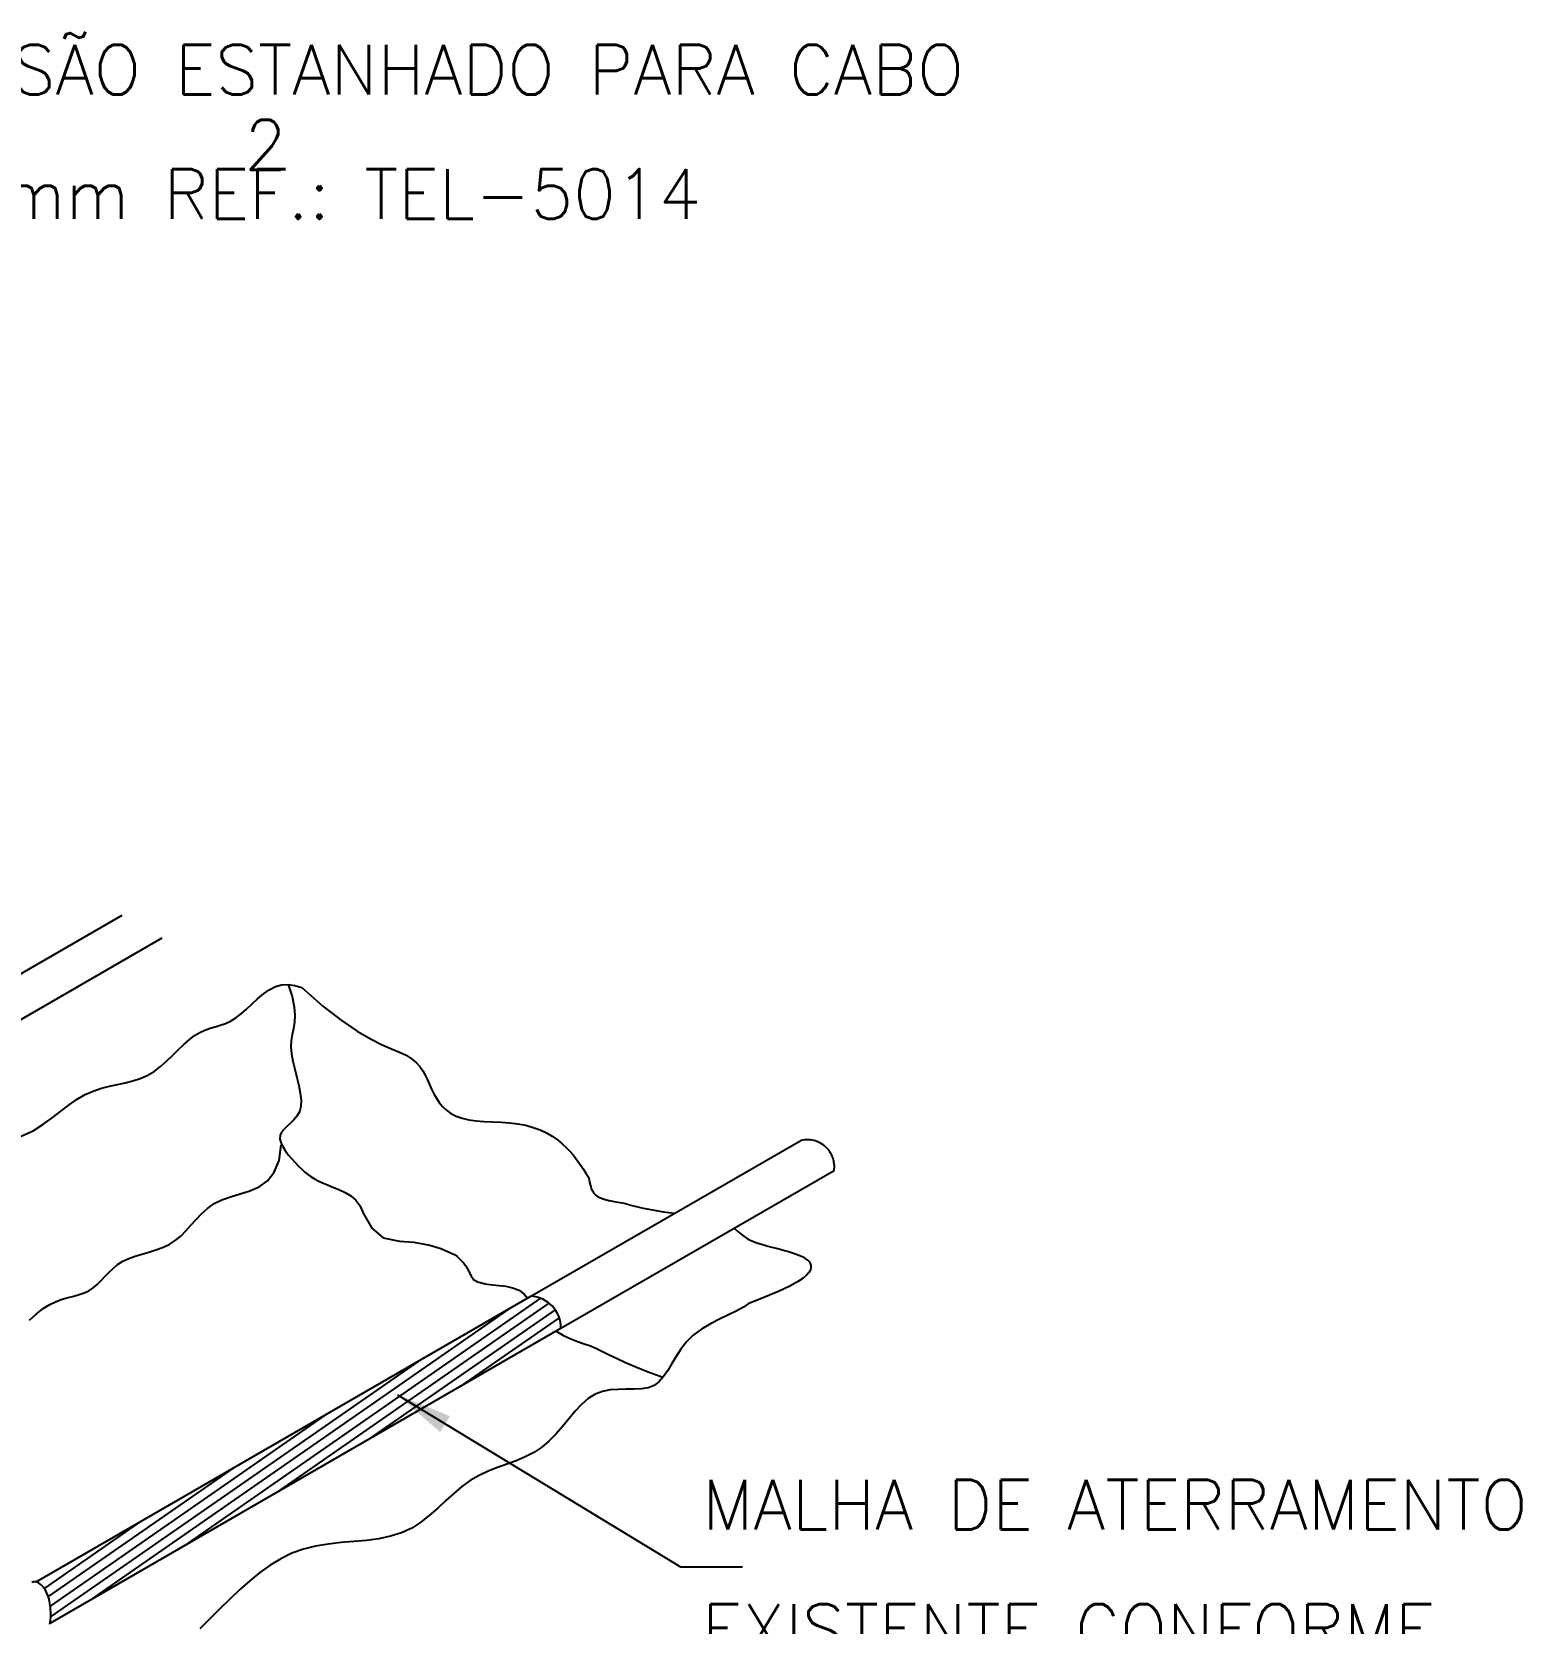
# Model space of a CAD drawing. Header units: millimetres. Extents: x -5321.6 to -5305.5, y -4645.7 to -4625.9.
# Drawn here: x -5311.51 to -5305.53, y -4640.98 to -4634.58 of the extents above; entities that cross this region are included whole.
import ezdxf

# ---------------------------------------------------------------- set-up
doc = ezdxf.new("R2010")
doc.units = ezdxf.units.MM
doc.header["$LTSCALE"] = 10
doc.linetypes.add('DASHEDX2', pattern=[1.5, 1, -0.5])
doc.layers.add('Termotécnica', color=7, linetype='Continuous')
doc.styles.add('r80', font='romans.shx')

msp = doc.modelspace()

# ---------------------------------------------------------------- linework, layer by layer
at = {"layer": 'Termotécnica', "color": 1}
for p, q in [((-5312.1895, -4638.7302), (-5311.1502, -4638.1301)), ((-5312.0213, -4638.8172), (-5310.9893, -4638.2213)), ((-5309.4695, -4639.6707), (-5310.9018, -4640.6662)), ((-5309.4351, -4639.6905), (-5310.5299, -4640.4515)), ((-5309.5891, -4639.71), (-5311.2736, -4640.8809)), ((-5309.4103, -4639.7171), (-5310.158, -4640.2368)), ((-5309.3941, -4639.7496), (-5309.7862, -4640.0221)), ((-5309.961, -4639.9247), (-5311.4376, -4640.9511)), ((-5310.3328, -4640.1394), (-5311.4395, -4640.9086)), ((-5310.7047, -4640.3541), (-5311.4478, -4640.8706)), ((-5311.0766, -4640.5688), (-5311.4638, -4640.8379))]:
    msp.add_line(p, q, dxfattribs=at)
at = {"layer": 'Termotécnica', "color": 2}
for p, q in [((-5310.5593, -4638.4309), (-5310.5349, -4638.418)), ((-5310.5349, -4638.418), (-5310.5097, -4638.4104)), ((-5310.5097, -4638.4104), (-5310.4837, -4638.4091)), ((-5310.4837, -4638.4091), (-5310.4677, -4638.4582)), ((-5310.4837, -4638.4091), (-5310.4567, -4638.4133)), ((-5310.4567, -4638.4133), (-5310.4288, -4638.4219)), ((-5310.6508, -4638.5084), (-5310.6287, -4638.4878)), ((-5310.6287, -4638.4878), (-5310.6061, -4638.4671)), ((-5310.6061, -4638.4671), (-5310.583, -4638.4477)), ((-5310.583, -4638.4477), (-5310.5593, -4638.4309)), ((-5310.4677, -4638.4582), (-5310.4593, -4638.4988)), ((-5310.7147, -4638.5564), (-5310.6937, -4638.5439)), ((-5310.6937, -4638.5439), (-5310.6724, -4638.5275)), ((-5310.6724, -4638.5275), (-5310.6508, -4638.5084)), ((-5310.4593, -4638.4988), (-5310.4568, -4638.5327)), ((-5310.4568, -4638.5327), (-5310.4584, -4638.5615)), ((-5310.8812, -4638.6314), (-5310.8599, -4638.615)), ((-5310.8599, -4638.615), (-5310.8389, -4638.6025)), ((-5310.8389, -4638.6025), (-5310.8181, -4638.5931)), ((-5310.8181, -4638.5931), (-5310.7974, -4638.5857)), ((-5310.7974, -4638.5857), (-5310.7768, -4638.5795)), ((-5310.7768, -4638.5795), (-5310.7562, -4638.5732)), ((-5310.7562, -4638.5732), (-5310.7355, -4638.5658)), ((-5310.7355, -4638.5658), (-5310.7147, -4638.5564)), ((-5310.4673, -4638.6106), (-5310.4713, -4638.6342)), ((-5310.4625, -4638.5869), (-5310.4673, -4638.6106)), ((-5310.4584, -4638.5615), (-5310.4625, -4638.5869)), ((-5310.9482, -4638.6951), (-5310.9252, -4638.6725)), ((-5310.9252, -4638.6725), (-5310.9029, -4638.6509)), ((-5310.9029, -4638.6509), (-5310.8812, -4638.6314)), ((-5310.4713, -4638.6342), (-5310.4726, -4638.6595)), ((-5310.4726, -4638.6595), (-5310.4701, -4638.6877)), ((-5311.0227, -4638.7588), (-5310.9968, -4638.7393)), ((-5310.9968, -4638.7393), (-5310.972, -4638.7177)), ((-5310.972, -4638.7177), (-5310.9482, -4638.6951)), ((-5310.4701, -4638.6877), (-5310.4644, -4638.7183)), ((-5310.4644, -4638.7183), (-5310.4569, -4638.7504)), ((-5311.1701, -4638.8115), (-5311.1386, -4638.8048)), ((-5311.1386, -4638.8048), (-5311.108, -4638.7972)), ((-5311.108, -4638.7972), (-5311.0783, -4638.7877)), ((-5311.0783, -4638.7877), (-5311.0499, -4638.7752)), ((-5311.0499, -4638.7752), (-5311.0227, -4638.7588)), ((-5310.4569, -4638.7504), (-5310.4487, -4638.783)), ((-5310.4487, -4638.783), (-5310.4409, -4638.8151)), ((-5311.3639, -4638.8936), (-5311.3314, -4638.8711)), ((-5311.3314, -4638.8711), (-5311.2992, -4638.8523)), ((-5311.2992, -4638.8523), (-5311.2668, -4638.8378)), ((-5311.2668, -4638.8378), (-5311.2343, -4638.8269)), ((-5311.2343, -4638.8269), (-5311.202, -4638.8185)), ((-5311.202, -4638.8185), (-5311.1701, -4638.8115)), ((-5310.4409, -4638.8151), (-5310.4348, -4638.8459)), ((-5310.4348, -4638.8459), (-5310.4316, -4638.8744)), ((-5311.4324, -4638.9451), (-5311.3974, -4638.9187)), ((-5311.3974, -4638.9187), (-5311.3639, -4638.8936)), ((-5310.4383, -4638.9211), (-5310.448, -4638.9391)), ((-5310.4325, -4638.8997), (-5310.4383, -4638.9211)), ((-5310.4316, -4638.8744), (-5310.4325, -4638.8997)), ((-5311.6599, -4639.0643), (-5311.5091, -4638.998)), ((-5311.5091, -4638.998), (-5311.4694, -4638.9719)), ((-5311.4694, -4638.9719), (-5311.4324, -4638.9451)), ((-5310.5001, -4638.991), (-5310.5099, -4639.0027)), ((-5310.4878, -4638.9796), (-5310.5001, -4638.991)), ((-5310.4741, -4638.9675), (-5310.4878, -4638.9796)), ((-5310.4604, -4638.9543), (-5310.4741, -4638.9675)), ((-5310.448, -4638.9391), (-5310.4604, -4638.9543)), ((-5310.5202, -4639.1175), (-5310.5116, -4639.0542)), ((-5310.5156, -4639.0154), (-5310.5165, -4639.0295)), ((-5310.5165, -4639.0295), (-5310.5128, -4639.0448)), ((-5310.5099, -4639.0027), (-5310.5156, -4639.0154)), ((-5310.5128, -4639.0448), (-5310.5054, -4639.061)), ((-5310.5054, -4639.061), (-5310.4952, -4639.0776)), ((-5310.5393, -4639.1647), (-5310.5202, -4639.1175)), ((-5310.4952, -4639.0776), (-5310.4829, -4639.0943)), ((-5310.4829, -4639.0943), (-5310.4693, -4639.1104)), ((-5310.4693, -4639.1104), (-5310.4552, -4639.1258)), ((-5310.4552, -4639.1258), (-5310.4414, -4639.1399)), ((-5310.5667, -4639.1988), (-5310.5393, -4639.1647)), ((-5310.4414, -4639.1399), (-5310.4285, -4639.1525)), ((-5310.4285, -4639.1525), (-5310.4162, -4639.1636)), ((-5310.4162, -4639.1636), (-5310.404, -4639.1736)), ((-5310.404, -4639.1736), (-5310.3913, -4639.1827)), ((-5310.3913, -4639.1827), (-5310.3777, -4639.1912)), ((-5310.3777, -4639.1912), (-5310.3625, -4639.1993)), ((-5310.7146, -4639.2626), (-5310.6762, -4639.2518)), ((-5310.6762, -4639.2518), (-5310.6373, -4639.2395)), ((-5310.6373, -4639.2395), (-5310.6001, -4639.2228)), ((-5310.6001, -4639.2228), (-5310.5667, -4639.1988)), ((-5310.3625, -4639.1993), (-5310.3454, -4639.2074)), ((-5310.3454, -4639.2074), (-5310.3257, -4639.2155)), ((-5310.3257, -4639.2155), (-5310.3032, -4639.2242)), ((-5310.3032, -4639.2242), (-5310.2792, -4639.2339)), ((-5310.2792, -4639.2339), (-5310.2549, -4639.2455)), ((-5310.2549, -4639.2455), (-5310.2318, -4639.2595)), ((-5310.8319, -4639.3315), (-5310.8081, -4639.3099)), ((-5310.8081, -4639.3099), (-5310.7811, -4639.2907)), ((-5310.7811, -4639.2907), (-5310.7501, -4639.2748)), ((-5310.7501, -4639.2748), (-5310.7146, -4639.2626)), ((-5310.2318, -4639.2595), (-5310.2114, -4639.2766)), ((-5310.2114, -4639.2766), (-5310.195, -4639.2975)), ((-5310.195, -4639.2975), (-5310.1842, -4639.3229)), ((-5310.8941, -4639.4002), (-5310.874, -4639.3776)), ((-5310.874, -4639.3776), (-5310.8536, -4639.3543)), ((-5310.8536, -4639.3543), (-5310.8319, -4639.3315)), ((-5310.1842, -4639.3229), (-5310.1838, -4639.3267)), ((-5310.9616, -4639.4544), (-5310.9371, -4639.4394)), ((-5310.9371, -4639.4394), (-5310.9148, -4639.4211)), ((-5310.9148, -4639.4211), (-5310.8941, -4639.4002)), ((-5311.1478, -4639.5225), (-5311.1243, -4639.5113)), ((-5311.1243, -4639.5113), (-5311.0986, -4639.502)), ((-5311.0986, -4639.502), (-5311.0715, -4639.4936)), ((-5311.0715, -4639.4936), (-5311.0435, -4639.4854)), ((-5311.0435, -4639.4854), (-5311.0155, -4639.4766)), ((-5311.0155, -4639.4766), (-5310.9879, -4639.4666)), ((-5310.9879, -4639.4666), (-5310.9616, -4639.4544)), ((-5311.2205, -4639.584), (-5311.2046, -4639.5673)), ((-5311.2046, -4639.5673), (-5311.1875, -4639.551)), ((-5311.1875, -4639.551), (-5311.1688, -4639.5358)), ((-5311.1688, -4639.5358), (-5311.1478, -4639.5225)), ((-5311.2843, -4639.6411), (-5311.2673, -4639.6296)), ((-5311.2673, -4639.6296), (-5311.2513, -4639.6159)), ((-5311.2513, -4639.6159), (-5311.2359, -4639.6004)), ((-5311.2359, -4639.6004), (-5311.2205, -4639.584)), ((-5309.6732, -4639.6153), (-5309.6609, -4639.6175)), ((-5309.6609, -4639.6175), (-5309.6354, -4639.62)), ((-5309.6354, -4639.62), (-5309.6083, -4639.6231)), ((-5309.6083, -4639.6231), (-5309.5811, -4639.6288)), ((-5309.5811, -4639.6288), (-5309.5554, -4639.6389)), ((-5309.5554, -4639.6389), (-5309.5329, -4639.6554)), ((-5311.4683, -4639.7122), (-5311.4419, -4639.6958)), ((-5311.4419, -4639.6958), (-5311.4162, -4639.6836)), ((-5311.4162, -4639.6836), (-5311.3913, -4639.6746)), ((-5311.3913, -4639.6746), (-5311.3674, -4639.6678)), ((-5311.3674, -4639.6678), (-5311.3446, -4639.662)), ((-5311.3446, -4639.662), (-5311.3231, -4639.6564)), ((-5311.3231, -4639.6564), (-5311.3029, -4639.6497)), ((-5311.3029, -4639.6497), (-5311.2843, -4639.6411)), ((-5309.5329, -4639.6554), (-5309.5217, -4639.6711)), ((-5308.6347, -4639.6937), (-5308.6534, -4639.7074)), ((-5311.5232, -4639.7585), (-5311.4954, -4639.7335)), ((-5311.4954, -4639.7335), (-5311.4683, -4639.7122)), ((-5308.7491, -4639.7549), (-5308.7863, -4639.7741)), ((-5308.7129, -4639.7377), (-5308.7491, -4639.7549)), ((-5308.6803, -4639.722), (-5308.7129, -4639.7377)), ((-5308.6534, -4639.7074), (-5308.6803, -4639.722)), ((-5308.855, -4639.8196), (-5308.8823, -4639.8465)), ((-5308.8224, -4639.7955), (-5308.855, -4639.8196)), ((-5308.7863, -4639.7741), (-5308.8224, -4639.7955)), ((-5308.905, -4639.8753), (-5308.9243, -4639.9048)), ((-5308.8823, -4639.8465), (-5308.905, -4639.8753)), ((-5308.9415, -4639.9338), (-5308.9576, -4639.9611)), ((-5308.9243, -4639.9048), (-5308.9415, -4639.9338)), ((-5309.0123, -4640.0213), (-5309.0364, -4640.0306)), ((-5308.9918, -4640.006), (-5309.0123, -4640.0213)), ((-5308.974, -4639.9856), (-5308.9918, -4640.006)), ((-5308.9576, -4639.9611), (-5308.974, -4639.9856)), ((-5310.0445, -4640.0589), (-5308.9068, -4640.7508)), ((-5309.2777, -4640.0745), (-5309.304, -4640.0977)), ((-5309.2498, -4640.0569), (-5309.2777, -4640.0745)), ((-5309.2198, -4640.0456), (-5309.2498, -4640.0569)), ((-5309.1884, -4640.0396), (-5309.2198, -4640.0456)), ((-5309.1564, -4640.0373), (-5309.1884, -4640.0396)), ((-5309.1244, -4640.0368), (-5309.1564, -4640.0373)), ((-5309.0932, -4640.0367), (-5309.1244, -4640.0368)), ((-5309.0636, -4640.0352), (-5309.0932, -4640.0367)), ((-5309.0364, -4640.0306), (-5309.0636, -4640.0352)), ((-5309.3294, -4640.1249), (-5309.3544, -4640.1547)), ((-5309.304, -4640.0977), (-5309.3294, -4640.1249)), ((-5309.3797, -4640.1856), (-5309.4058, -4640.2162)), ((-5309.3544, -4640.1547), (-5309.3797, -4640.1856)), ((-5309.4634, -4640.2704), (-5309.4959, -4640.2915)), ((-5309.4336, -4640.2449), (-5309.4634, -4640.2704)), ((-5309.4058, -4640.2162), (-5309.4336, -4640.2449)), ((-5309.6041, -4640.3382), (-5309.6417, -4640.3519)), ((-5309.5668, -4640.3243), (-5309.6041, -4640.3382)), ((-5309.5305, -4640.3091), (-5309.5668, -4640.3243)), ((-5309.4959, -4640.2915), (-5309.5305, -4640.3091)), ((-5309.7513, -4640.4038), (-5309.785, -4640.4281)), ((-5309.716, -4640.3836), (-5309.7513, -4640.4038)), ((-5309.6792, -4640.3667), (-5309.716, -4640.3836)), ((-5309.6417, -4640.3519), (-5309.6792, -4640.3667)), ((-5309.8174, -4640.4555), (-5309.8494, -4640.4848)), ((-5309.785, -4640.4281), (-5309.8174, -4640.4555)), ((-5309.8816, -4640.5146), (-5309.9147, -4640.5438)), ((-5309.8494, -4640.4848), (-5309.8816, -4640.5146)), ((-5309.9869, -4640.595), (-5310.0274, -4640.6143)), ((-5309.9496, -4640.571), (-5309.9869, -4640.595)), ((-5309.9147, -4640.5438), (-5309.9496, -4640.571)), ((-5310.3224, -4640.6594), (-5310.3731, -4640.6675)), ((-5310.2709, -4640.6537), (-5310.3224, -4640.6594)), ((-5310.2192, -4640.6492), (-5310.2709, -4640.6537)), ((-5310.1682, -4640.6444), (-5310.2192, -4640.6492)), ((-5310.1187, -4640.6379), (-5310.1682, -4640.6444)), ((-5310.0715, -4640.6283), (-5310.1187, -4640.6379)), ((-5310.0274, -4640.6143), (-5310.0715, -4640.6283)), ((-5310.5133, -4640.7184), (-5310.5561, -4640.7444)), ((-5310.4688, -4640.6966), (-5310.5133, -4640.7184)), ((-5310.4221, -4640.6796), (-5310.4688, -4640.6966)), ((-5310.3731, -4640.6675), (-5310.4221, -4640.6796)), ((-5310.5976, -4640.7741), (-5310.6381, -4640.807)), ((-5310.5561, -4640.7444), (-5310.5976, -4640.7741)), ((-5308.9068, -4640.7508), (-5308.6568, -4640.7508)), ((-5310.6779, -4640.8426), (-5310.7176, -4640.8804)), ((-5310.6381, -4640.807), (-5310.6779, -4640.8426)), ((-5310.7176, -4640.8804), (-5310.7575, -4640.9198)), ((-5310.7978, -4640.9602), (-5310.8384, -4641.0008)), ((-5310.7575, -4640.9198), (-5310.7978, -4640.9602))]:
    msp.add_line(p, q, dxfattribs=at)
at = {"layer": 'Termotécnica', "color": 1, "linetype": 'DASHEDX2'}
for p, q in [((-5309.5082, -4639.6632), (-5308.4228, -4639.0366)), ((-5309.3869, -4639.7916), (-5308.2887, -4639.1575))]:
    msp.add_line(p, q, dxfattribs=at)
at = {"layer": 'Termotécnica', "color": 3}
for p, q in [((-5311.4968, -4640.8114), (-5309.5082, -4639.6632)), ((-5311.4403, -4640.9772), (-5309.3869, -4639.7916))]:
    msp.add_line(p, q, dxfattribs=at)
at = {"layer": 'Termotécnica', "color": 2}
for points in [[(-5310.4288, -4638.4219), (-5310.3437, -4638.496), (-5310.2699, -4638.5534), (-5310.2063, -4638.5967), (-5310.152, -4638.6286), (-5310.1061, -4638.6517), (-5310.0676, -4638.6686), (-5310.0356, -4638.6819), (-5310.0091, -4638.6943), (-5309.9872, -4638.7079), (-5309.9693, -4638.723), (-5309.9546, -4638.7393), (-5309.9424, -4638.7566), (-5309.9322, -4638.7746), (-5309.9233, -4638.7931), (-5309.915, -4638.8118), (-5309.9066, -4638.8306), (-5309.8975, -4638.8492), (-5309.8874, -4638.8672), (-5309.8759, -4638.8844), (-5309.8625, -4638.9005), (-5309.8471, -4638.9151), (-5309.8292, -4638.928), (-5309.8084, -4638.9388), (-5309.7845, -4638.9473), (-5309.7572, -4638.9533), (-5309.7271, -4638.9573), (-5309.695, -4638.9599), (-5309.6614, -4638.9618), (-5309.6273, -4638.9637), (-5309.5932, -4638.9662), (-5309.5598, -4638.97), (-5309.528, -4638.9757), (-5309.4983, -4638.9839), (-5309.4708, -4638.9942), (-5309.4455, -4639.0063), (-5309.4224, -4639.0199), (-5309.4013, -4639.0344), (-5309.3824, -4639.0496), (-5309.3655, -4639.065), (-5309.3507, -4639.0802), (-5309.3378, -4639.0949), (-5309.3264, -4639.1093), (-5309.3161, -4639.1235), (-5309.3063, -4639.1378), (-5309.2966, -4639.1525), (-5309.2865, -4639.1677), (-5309.2755, -4639.1837), (-5309.2737, -4639.1863)], [(-5309.1161, -4639.2937), (-5309.128, -4639.2911), (-5309.1387, -4639.2889), (-5309.1484, -4639.2871), (-5309.157, -4639.2856), (-5309.1649, -4639.2842), (-5309.172, -4639.2831), (-5309.1785, -4639.282), (-5309.1845, -4639.281), (-5309.1902, -4639.2799), (-5309.1955, -4639.2789), (-5309.2004, -4639.2778), (-5309.2051, -4639.2766), (-5309.2095, -4639.2754), (-5309.2136, -4639.2742), (-5309.2174, -4639.2729), (-5309.221, -4639.2716), (-5309.2244, -4639.2702), (-5309.2276, -4639.2687), (-5309.2307, -4639.2671), (-5309.2337, -4639.2653), (-5309.2367, -4639.2634), (-5309.2397, -4639.2613), (-5309.2428, -4639.259), (-5309.246, -4639.2565), (-5309.2494, -4639.2536), (-5309.2528, -4639.25), (-5309.2564, -4639.2451), (-5309.2599, -4639.2386), (-5309.2635, -4639.2299), (-5309.267, -4639.2186), (-5309.2704, -4639.2042), (-5309.2737, -4639.1863)], [(-5309.1161, -4639.2937), (-5309.0559, -4639.3092), (-5308.9752, -4639.3237), (-5308.9294, -4639.3291)], [(-5310.1838, -4639.3267), (-5310.1465, -4639.3897), (-5310.1014, -4639.4279), (-5310.0361, -4639.4415), (-5309.9776, -4639.446), (-5309.9145, -4639.4572), (-5309.8695, -4639.4707), (-5309.8117, -4639.4969)], [(-5310.1838, -4639.3267), (-5310.1465, -4639.3897), (-5310.1014, -4639.4279), (-5310.0361, -4639.4415), (-5309.9776, -4639.446), (-5309.9145, -4639.4572), (-5309.8695, -4639.4707), (-5309.8117, -4639.4969)], [(-5308.6903, -4639.3894), (-5308.6888, -4639.3906), (-5308.6753, -4639.4024), (-5308.663, -4639.4132), (-5308.6509, -4639.4226), (-5308.6385, -4639.4305), (-5308.6259, -4639.4373), (-5308.6129, -4639.4431), (-5308.5995, -4639.4482), (-5308.5855, -4639.4527), (-5308.5708, -4639.4569), (-5308.5553, -4639.4611), (-5308.539, -4639.4653), (-5308.5222, -4639.4696), (-5308.5052, -4639.4741), (-5308.4882, -4639.4787), (-5308.4716, -4639.4835), (-5308.4556, -4639.4885), (-5308.4407, -4639.4937), (-5308.427, -4639.4991), (-5308.415, -4639.5048), (-5308.4046, -4639.5107), (-5308.3961, -4639.517), (-5308.3895, -4639.5237), (-5308.3849, -4639.531), (-5308.3825, -4639.5387), (-5308.3823, -4639.5471), (-5308.3844, -4639.5562), (-5308.3892, -4639.5661), (-5308.3982, -4639.5771), (-5308.4131, -4639.5899), (-5308.4355, -4639.6047), (-5308.4671, -4639.622), (-5308.5098, -4639.6423), (-5308.5651, -4639.666), (-5308.6347, -4639.6937)], [(-5309.8117, -4639.4969), (-5309.8044, -4639.5034), (-5309.7981, -4639.5092), (-5309.7927, -4639.5143), (-5309.788, -4639.519), (-5309.784, -4639.5232), (-5309.7805, -4639.527), (-5309.7774, -4639.5306), (-5309.7747, -4639.5341), (-5309.7721, -4639.5375), (-5309.7698, -4639.5408), (-5309.7675, -4639.5442), (-5309.7655, -4639.5475), (-5309.7635, -4639.5508), (-5309.7617, -4639.5542), (-5309.7599, -4639.5576), (-5309.7581, -4639.561), (-5309.7564, -4639.5645), (-5309.7547, -4639.568), (-5309.7529, -4639.5715), (-5309.7511, -4639.5751), (-5309.7492, -4639.5787), (-5309.7472, -4639.5823), (-5309.7451, -4639.5859), (-5309.7427, -4639.5895), (-5309.7401, -4639.593), (-5309.7367, -4639.5965), (-5309.7322, -4639.6), (-5309.7259, -4639.6033), (-5309.7173, -4639.6065), (-5309.706, -4639.6096), (-5309.6915, -4639.6125), (-5309.6732, -4639.6153)], [(-5309.4065, -4639.8029), (-5309.4061, -4639.8032), (-5309.3761, -4639.8204), (-5309.3474, -4639.8337), (-5309.32, -4639.8444), (-5309.2938, -4639.8537), (-5309.2687, -4639.863), (-5309.2445, -4639.8733), (-5309.2198, -4639.8849), (-5309.1932, -4639.898), (-5309.1631, -4639.9126), (-5309.128, -4639.9288), (-5309.0862, -4639.9469), (-5309.0363, -4639.9668), (-5308.9767, -4639.9888)]]:
    msp.add_lwpolyline(points, dxfattribs=at)
at = {"layer": 'Termotécnica', "color": 1, "linetype": 'DASHEDX2'}
msp.add_arc((-5308.3971, -4639.1429), 0.1094, 352.3252, 103.62584, dxfattribs=at)
at = {"layer": 'Termotécnica', "color": 3}
msp.add_arc((-5309.5163, -4639.7914), 0.1295, 359.90357, 85.66293, dxfattribs=at)
at = {"layer": 'Termotécnica', "color": 2}
for centre, radius, start, end in [((-5311.5013, -4640.8337), 0.0227, 105.11082, 122.20958), ((-5311.5013, -4640.8337), 0.0227, 65.80307, 105.11082), ((-5311.5166, -4640.8678), 0.0602, 41.94706, 65.80307), ((-5311.5485, -4640.8964), 0.103, 26.94663, 41.94706), ((-5311.6038, -4640.9246), 0.165, 15.11082, 26.94663), ((-5311.6038, -4640.9246), 0.165, 3.27501, 15.11082), ((-5311.6566, -4640.9416), 0.2191, 349.62182, 6.93811)]:
    msp.add_arc(centre, radius, start, end, dxfattribs=at)
msp.add_solid([(-5310.0445, -4640.0589), (-5309.8725, -4640.209), (-5309.8331, -4640.145), (-5309.834, -4640.1462)], dxfattribs=at)

# ---------------------------------------------------------------- texts
at = {"layer": 'Termotécnica', "color": 2, "style": 'r80'}
for s, p in [('TERMINAL DE PRESSÃO ESTANHADO PARA CABO ', (-5314.1444, -4634.8315)), ('2', (-5310.6602, -4635.1334)), ('DE COBRE NU 120mm REF.: TEL-5014', (-5314.1719, -4635.3312)), ('MALHA DE ATERRAMENTO', (-5308.8185, -4640.601)), ('EXISTENTE CONFORME ', (-5308.8198, -4641.101))]:
    msp.add_text(s, height=0.2, dxfattribs=at).set_placement(p)

doc.saveas('drawing.dxf')
